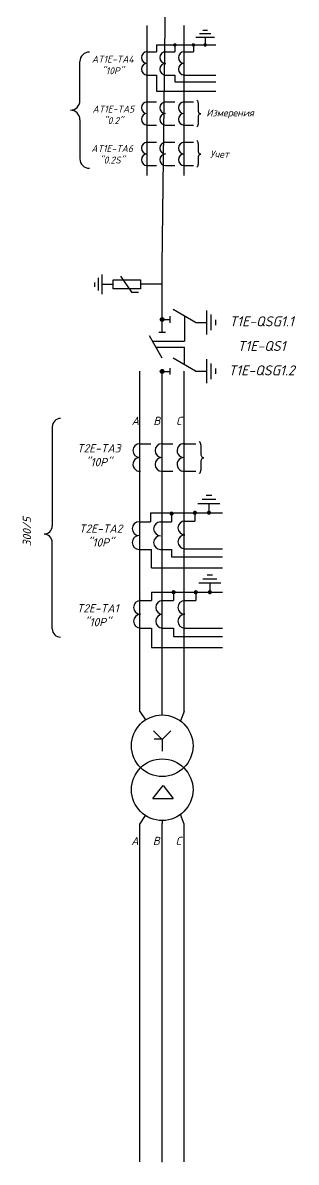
# Model space of a CAD drawing. Header units: inches. Extents: x 273 to 691, y 146 to 522.
# Drawn here: x 382 to 426.9, y 145.9 to 332.4 of the extents above; entities that cross this region are included whole.
import ezdxf
from ezdxf.enums import TextEntityAlignment as Align

# ---------------------------------------------------------------- set-up
doc = ezdxf.new("R2010")
doc.units = ezdxf.units.IN
doc.header["$MEASUREMENT"] = 0
doc.layers.add('RAHMEN025', color=7, linetype='Continuous')
doc.styles.add('ГОСТ 2.0', font='isocpeur.ttf', dxfattribs={"oblique": 15, "height": 2})
doc.styles.add('ГОСТ 3.0', font='isocpeur.ttf', dxfattribs={"oblique": 15, "height": 3})

msp = doc.modelspace()

# ---------------------------------------------------------------- hatches: boundary and pattern name
h = msp.add_hatch(color=0)
edge = h.paths.add_edge_path()
edge.add_arc((404.8747071594075, 289.6167536888584), 0.4113129295898436, -1.272221872585407e-14, 360)
for points in [[(404.8949108469346, 283.5515845116165, 1), (404.8949108469346, 284.1696451111552, 1)], [(404.8949108469346, 275.054224546097, 1), (404.8949108469346, 275.6722851456357, 1)]]:
    msp.add_hatch(color=0).paths.add_polyline_path(points)

# ---------------------------------------------------------------- linework, layer by layer
at = {"color": 0}
for p, q in [((404.8949108469328, 292.6280148754154), (405.4519832730707, 336.5521948399818)), ((411.9321967204828, 330.0495214267702), (411.9321967204828, 328.8175126587811)), ((402.4258373793359, 327.6802737960132), (403.9421573793347, 327.6802737960132)), ((405.4548314479703, 327.6802737960151), (406.9711514479673, 327.6802737960178)), ((408.4911173793312, 327.6802737960196), (410.0074373793354, 327.6802737960205)), ((402.4258373793414, 323.8894737960126), (403.9421573793384, 323.8894737960126)), ((403.942163444613, 323.8894775868201), (403.942163444613, 321.2433730053862)), ((405.4548314479721, 323.8894737960153), (406.9711514479727, 323.8894737960171)), ((406.9711544842535, 323.8894775868201), (406.9711544842535, 322.7654012590136)), ((408.4911188956517, 323.8894775868201), (413.6579777846014, 323.8894775868201)), ((403.942163444613, 321.2433730053862), (413.6579777846068, 321.2433730053862)), ((402.4258077156242, 319.4867559775247), (403.942127715623, 319.486755977522)), ((405.4548017842567, 319.4867559775201), (406.9711217842555, 319.4867559775201)), ((408.4910877156194, 319.4867559775165), (410.00740771562, 319.4867559775156)), ((402.4258077156205, 315.6959559775249), (403.9421277156175, 315.6959559775222)), ((405.454801784253, 315.6959559775204), (406.9711217842519, 315.6959559775195)), ((408.4910877156158, 315.6959559775177), (410.00740771562, 315.6959559775158)), ((402.4258077156242, 312.8686107836937), (403.942127715623, 312.8686107836928)), ((405.4548017842567, 312.868610783691), (406.9711217842555, 312.8686107836892)), ((408.4910877156194, 312.8686107836874), (410.0074077156182, 312.8686107836874)), ((402.4258077156205, 309.077810783694), (403.9421277156175, 309.0778107836931)), ((405.454801784253, 309.0778107836903), (406.9711217842519, 309.0778107836894)), ((408.4910877156158, 309.0778107836876), (410.00740771562, 309.0778107836867)), ((395.0602428779107, 288.0198162742577), (395.0602428779107, 291.2306144555819)), ((404.8949108469328, 281.7439163736194), (404.8949108469328, 292.6280148754154)), ((393.8561935599132, 289.2146198458208), (393.8561935599132, 289.9304673003485)), ((394.458218218911, 288.5817059559863), (394.458218218911, 290.6687247738496)), ((395.0602428779107, 289.6252153649198), (396.8519829344527, 289.6252153649198)), ((396.8519829344527, 290.375252086506), (401.3188625650141, 290.375252086506)), ((396.8519829344527, 288.875178643329), (396.8519829344527, 290.375252086506)), ((398.04333200065, 290.9647592361839), (399.882847316057, 288.3400026971244)), ((401.3188625650141, 290.375252086506), (401.3188625650141, 288.875178643329)), ((404.868030924195, 289.6252153649198), (401.3188625650141, 289.6252153649198)), ((401.3188625650141, 288.875178643329), (396.8519829344527, 288.875178643329)), ((399.882847316057, 288.3400026971244), (401.0090826865467, 288.3400026971244)), ((410.3691618714215, 283.3773622438307), (406.6988337780763, 285.4964271565373)), ((404.8949108469328, 283.8606148113854), (406.1310320460084, 283.8606148113854)), ((406.1310320460084, 284.3903810395618), (406.1310320460084, 283.330848583209)), ((412.1350492986762, 285.3551561623549), (412.1350492986762, 281.3995683253029)), ((412.8767220181267, 284.6629282908721), (412.8767220181267, 282.0917961967875)), ((413.6183947375716, 283.8183113979635), (413.6183947375716, 282.9364130896961)), ((405.4246770751083, 281.7439163736194), (404.3651446187573, 281.7439163736194)), ((410.3691618714215, 283.3773622438307), (412.1350492986762, 283.3773622438307)), ((404.8949108469328, 277.5057865482063), (402.8017354660528, 281.1761146415515)), ((410.3691618714215, 275.3867216355006), (406.6988337780763, 277.5057865482063)), ((412.1350492986762, 277.3645155540275), (412.1350492986762, 273.4089277169755)), ((412.8767220181267, 276.672287682542), (412.8767220181267, 274.1011555884593)), ((404.8949108469328, 275.363254845865), (406.1310320460084, 275.363254845865)), ((404.8949324830605, 219.6122640628211), (404.8949108469328, 275.0542245460953)), ((406.1310320460084, 275.8930210740423), (406.1310320460084, 274.8334886176913)), ((410.3691618714215, 275.3867216355006), (412.1350492986762, 275.3867216355006)), ((413.6183947375716, 275.8276707896362), (413.6183947375716, 274.945772481366)), ((401.2333667714254, 263.528079565223), (403.044014165175, 263.5280795652248)), ((404.8503079289993, 263.5280795652275), (406.6609553227507, 263.5280795652284)), ((408.5850449669295, 263.5280795652266), (410.3956923606791, 263.5280795652284)), ((404.8503079290065, 259.0014610808526), (406.6609553227543, 259.0014610808535)), ((408.585044966935, 259.0014610808517), (410.3956923606827, 259.0014610808526)), ((412.5524795961636, 253.6881793030976), (412.5524795961636, 252.2170297668268)), ((401.1211608712827, 250.7459901438793), (402.9686979277274, 250.7459901438802)), ((404.6240641607081, 250.7249190841399), (406.4347115544559, 250.7249190841417)), ((408.4434647834995, 250.859045579497), (410.2541121772527, 250.8590455794998)), ((408.443466594147, 246.3324316217436), (414.7916809101633, 246.3324316217427)), ((401.1211608712863, 246.2193716595044), (403.1531100282671, 246.2193716595053)), ((404.6240641607117, 246.198300599765), (406.4347115544613, 246.1983005997659)), ((406.4391095863, 246.1923144970875), (406.4391095863019, 244.9901649014469)), ((403.1531100282689, 243.1727012455927), (414.7548259674266, 243.1727012455927)), ((412.6940597795936, 240.6762965029525), (412.6940597795936, 239.2051469666818)), ((401.3424553919311, 237.8471627793465), (403.1531027856825, 237.8471627793475)), ((404.9593965495085, 237.8471627793502), (406.7700439432563, 237.8471627793511)), ((408.5850449669295, 237.8471627793538), (410.3956923606827, 237.8471627793556)), ((401.3424553919365, 233.3205442949716), (403.1531027856861, 233.3205442949725)), ((403.1531100282708, 233.3205488215986), (403.1531100282708, 230.1608184454486)), ((404.9593965495122, 233.3205442949744), (406.7700439432618, 233.3205442949762)), ((406.7700475689042, 233.3205488215986), (406.7700475689042, 231.9782821013019)), ((408.5850467775752, 233.3205488215986), (414.754825967423, 233.3205488215977)), ((403.1531100282708, 230.1608184454486), (414.7548259674284, 230.1608184454486)), ((404.8949324830605, 145.8746784433235), (404.8949108469328, 201.3166389265977))]:
    msp.add_line(p, q, dxfattribs=at)
at = {"color": 0, "ltscale": 2}
for p, q in [((402.4258077156205, 307.4606537127883), (402.4258077156132, 332.0188057638305)), ((401.2333667714397, 219.692767679345), (401.2333667714288, 275.3842460319515)), ((404.8713247448582, 215.1575613072879), (403.5741834725236, 215.1575613072879)), ((401.2333667714397, 145.9551820598473), (401.2333667714289, 201.23613531006))]:
    msp.add_line(p, q, dxfattribs=at)
at = {"color": 0, "ltscale": 0.25}
for p, q in [((408.4910877156085, 307.4606537127883), (408.4910877156158, 332.0188057638305)), ((403.942163444613, 328.8175126587811), (403.942163444613, 327.6802737960205)), ((403.942163444613, 328.8175126587811), (413.6579777846014, 328.8175126587811)), ((406.9711544842535, 328.8175126587811), (406.9711544842535, 327.6802737960205)), ((410.0074373793354, 328.8175126587811), (410.0074373793354, 327.6802737960205)), ((406.9711544842535, 322.7654012590136), (413.6579777846014, 322.7654012590136)), ((408.4759563464254, 219.692767679345), (408.4759563464345, 275.3842460319515)), ((386.8857760556901, 266.3211741909623), (386.8857760556846, 250.0713599464548)), ((402.970438884179, 252.2170297668268), (402.9686979277274, 250.7459901438802)), ((402.970438884179, 252.2170297668268), (414.7916809101633, 252.2170297668268)), ((406.4347151801038, 252.0829032714742), (406.4347151801038, 250.7249190841463)), ((410.2541121772527, 252.2170297668268), (410.2541121772527, 250.8590455794998)), ((386.8857760556901, 233.2283979203208), (386.8857760556846, 247.3553888558286)), ((406.4391095863019, 244.9901649014469), (414.754825967423, 244.9901649014469)), ((403.1531100282708, 239.2051469666818), (403.1531100282708, 237.8471627793556)), ((403.1531100282708, 239.2051469666818), (414.754825967423, 239.2051469666818)), ((406.7700475689042, 239.2051469666818), (406.7700475689042, 237.8471627793556)), ((410.3956923606827, 239.2051469666818), (410.3956923606827, 237.8471627793556)), ((406.7700475689042, 231.9782821013019), (414.754825967423, 231.9782821013019)), ((401.2333667714379, 219.692767679345), (402.1441352727184, 218.2919805324588)), ((408.4759563464254, 219.692767679345), (407.8714682308869, 218.1363234205316)), ((401.2333667714379, 201.2361353100738), (402.1441352727183, 202.63692245696)), ((408.4759563464254, 201.236135310074), (407.8714682308869, 202.7925795688873)), ((408.4759563464254, 145.9551820598473), (408.4759563464254, 201.236135310074))]:
    msp.add_line(p, q, dxfattribs=at)
at = {"color": 0, "lineweight": 25, "ltscale": 0.25}
for p, q in [((412.8798957727827, 330.6181408581505), (410.9844976681811, 330.6181408581505)), ((412.3112763414042, 331.1867602895308), (411.5531170995614, 331.1867602895308)), ((413.4485152041611, 330.0495214267702), (410.4158782368045, 330.0495214267702)), ((413.684133085603, 254.3671713967611), (411.4208261067241, 254.3671713967611)), ((413.0051409919423, 255.0461634904246), (412.0998182003885, 255.0461634904246)), ((414.3631251792675, 253.6881793030976), (410.7418340130633, 253.6881793030976)), ((414.5047053626939, 240.6762965029525), (410.8834141964915, 240.6762965029525)), ((413.8257132690331, 241.355288596617), (411.5624062901541, 241.355288596617)), ((413.147154561332, 242.0006805942299), (412.24183176978, 242.0006805942299))]:
    msp.add_line(p, q, dxfattribs=at)
for p, q in [((391.4081839372279, 319.6943925916866), (391.4081839372279, 326.0943925916862)), ((391.4081839372279, 316.5743925916858), (391.4081839372279, 310.1743925916861)), ((403.1531100282689, 243.1727012455927), (403.1531100282671, 246.2193716595053))]:
    msp.add_line(p, q)
at = {"color": 0, "linetype": 'Continuous'}
for p, q in [((410.7996553015068, 319.311624748493), (410.7996553015068, 318.0390229596504)), ((410.7996553015068, 317.0503983956622), (410.7996553015068, 315.8602582225657)), ((410.7996553015068, 312.693479554663), (410.7996553015068, 311.4208777658204)), ((410.7996553015068, 310.4322532018322), (410.7996553015068, 309.2421130287365)), ((411.2326316410152, 263.3189542464175), (411.2326316410152, 261.7993323247607)), ((411.2326316410152, 260.6188094205041), (411.2326316410152, 259.1976554407289))]:
    msp.add_line(p, q, dxfattribs=at)
at = {"color": 0, "ltscale": 4}
for p, q in [((408.5339978247516, 284.4368947001835), (408.5339978247516, 280.2852239685121)), ((403.309807326777, 280.2852239685121), (408.5339978247516, 280.2852239685121)), ((403.8353783905782, 279.340950594878), (408.5339978247516, 279.340950594878)), ((408.5339978247516, 276.4462540918535), (408.5339978247516, 279.340950594878))]:
    msp.add_line(p, q, dxfattribs=at)
at = {"color": 0, "lineweight": 5, "ltscale": 0.25, "const_width": 0.28430971569}
for points in [[(406.8289996264079, 328.8175126587811, 1), (407.1133093421008, 328.8175126587811, 1)], [(409.8652825214899, 328.8175126587811, 1), (410.1495922371773, 328.8175126587811, 1)], [(412.0743515783265, 328.8175126587811, -1), (411.7900418626373, 328.8175126587793, -1)]]:
    msp.add_lwpolyline(points, format="xyb", close=True, dxfattribs=at)
at = {"color": 0, "ltscale": 0.25, "const_width": 0.3394960468317386}
for points in [[(406.2649671566876, 252.0829032714742, 1), (406.6044632035217, 252.0829032714742, 1)], [(410.0843641538366, 252.2170297668268, 1), (410.4238602006652, 252.2170297668268, 1)], [(412.7222276195815, 252.2170297668268, -1), (412.3827315727474, 252.2170297668259, -1)], [(406.6002995454881, 239.2051469666818, 1), (406.9397955923203, 239.2051469666818, 1)], [(410.2259443372648, 239.2051469666818, 1), (410.5654403840934, 239.2051469666818, 1)], [(412.8638078030097, 239.2051469666818, -1), (412.5243117561775, 239.2051469666818, -1)]]:
    msp.add_lwpolyline(points, format="xyb", close=True, dxfattribs=at)
at = {"color": 0}
for centre in [(404.8949108469346, 283.8606148113854), (404.8949108469346, 275.363254845865)]:
    msp.add_circle(centre, 0.3090302997696442, dxfattribs=at)
at = {"color": 0, "ltscale": 0.25}
for centre, radius, start, end in [((392.9681839372274, 326.0943925916862), 1.56, 90, 180), ((389.8481839372266, 319.6943925916866), 1.56, 270, 0), ((389.8481839372266, 316.5743925916858), 1.56, 0, 90), ((392.9681839372274, 310.1743925916861), 1.56, 180, 270), ((388.2450756984879, 266.3087086814353), 1.3579855453125, 90, 180), ((385.5277905103729, 250.0713599464548), 1.3579855453125, 270, 0), ((385.5277905103729, 247.3553888558286), 1.3579855453125, 0, 90), ((388.2434461215115, 233.2071713752135), 1.3579855453125, 180, 270)]:
    msp.add_arc(centre, radius, start, end, dxfattribs=at)
at = {"color": 0}
for centre, radius, start, end in [((402.4258373793432, 326.7325737960126), 0.9477000000000002, 90, 270), ((405.4548314479775, 326.732573796009), 0.9477000000000002, 90, 270), ((408.4911173793403, 326.7325737960062), 0.9477000000000002, 90, 270), ((402.4258373793414, 324.8371737960132), 0.9477000000000002, 90, 270), ((405.4548314479721, 324.8371737960086), 0.9477000000000002, 90, 270), ((408.4911173793403, 324.8371737960068), 0.9477000000000002, 90, 270), ((402.4258077156242, 318.5390559775241), 0.9477000000000002, 90, 270), ((405.4548017842567, 318.5390559775204), 0.9477000000000002, 90, 270), ((408.4910877156194, 318.5390559775168), 0.9477000000000002, 90, 270), ((402.4258077156205, 316.6436559775246), 0.9477000000000002, 90, 270), ((405.454801784253, 316.6436559775201), 0.9477000000000002, 90, 270), ((408.4910877156194, 316.6436559775174), 0.9477000000000002, 90, 270), ((402.4258077156242, 311.920910783694), 0.9477000000000002, 90, 270), ((405.4548017842567, 311.9209107836904), 0.9477000000000002, 90, 270), ((408.4910877156194, 311.9209107836876), 0.9477000000000002, 90, 270), ((402.4258077156205, 310.0255107836937), 0.9477000000000002, 90, 270), ((405.454801784253, 310.0255107836909), 0.9477000000000002, 90, 270), ((408.4910877156194, 310.0255107836873), 0.9477000000000002, 90, 270), ((401.2333667714364, 262.3964249441302), 1.13165462109375, 90, 270), ((404.8503079290102, 262.3964249441256), 1.13165462109375, 90, 270), ((408.478464426408, 262.3989330240989), 1.134165474240734, 84.60780726322469, 269.8732966946791), ((401.2358748514023, 260.1306076219713), 1.134165474237077, 90.12670330511243, 275.3921927374034), ((404.8503079290065, 260.1331157019382), 1.13165462109375, 90, 270), ((408.4784644264026, 260.130607621964), 1.134165474236665, 90.12670330511243, 275.3921927374558), ((401.1211608712918, 249.6143355227865), 1.13165462109375, 90, 270), ((404.6240641607154, 249.5932644630389), 1.13165462109375, 90, 270), ((408.6127466152837, 249.7257365962001), 1.13165462109375, 90, 270), ((401.1211608712863, 247.3510262805981), 1.13165462109375, 90, 270), ((404.6240641607117, 247.3299552208514), 1.13165462109375, 90, 270), ((408.6127466152837, 247.4624273540126), 1.13165462109375, 90, 270), ((401.342455391942, 236.7155081582519), 1.13165462109375, 90, 270), ((404.9593965495176, 236.7155081582483), 1.13165462109375, 90, 270), ((408.5850449669368, 236.7155081582446), 1.13165462109375, 90, 270), ((401.3424553919365, 234.4521989160654), 1.13165462109375, 90, 270), ((404.9593965495122, 234.4521989160608), 1.13165462109375, 90, 270), ((408.5850449669368, 234.4521989160581), 1.13165462109375, 90, 270)]:
    msp.add_arc(centre, radius, start, end, dxfattribs=at)
at = {"color": 0, "linetype": 'Continuous'}
for centre, radius, start, end in [((410.3580579994391, 319.3957177165511), 0.4152537058555992, 39.33189786084381, 63.10726383276254), ((410.285641969343, 319.3352488953732), 0.5095931866344767, 18.68964854239994, 39.43013816036451), ((410.2190299130739, 319.3105017547394), 0.5806264744306094, 359.8891837630933, 18.89656831784383), ((411.3802806899416, 318.0378999659268), 0.580626474430622, 179.8891837631454, 198.8965683178438), ((411.3802806899416, 317.0515213893858), 0.5806264744306219, 161.1034316821562, 180.1108162368546), ((411.3136686336743, 318.0131528252949), 0.5095931866353047, 198.6896485424942, 219.4301381604896), ((411.3136686336725, 317.0762685300186), 0.5095931866350475, 140.5698618395104, 161.3103514575058), ((411.2412526035782, 317.9526840041179), 0.4152537058564326, 219.3318978608438, 243.1072638328798), ((411.2412526035782, 317.1367373511965), 0.4152537058564398, 116.8927361671202, 140.6681021391549), ((411.2120532839649, 317.8978749118913), 0.3531666780331368, 243.310092434706, 269.786852289762), ((411.2120532839649, 317.1915464434213), 0.3531666780331366, 90.21314771013378, 116.689907565294), ((410.3580579994373, 315.7713528372659), 0.4152537058564326, 296.8927361671202, 320.6681021391562), ((410.285641969343, 315.8318216584429), 0.5095931866344674, 320.5698618395984, 341.3103514576001), ((410.2190299130739, 315.8565687990766), 0.580626474430609, 341.1034316821562, 0.1108162369067125), ((410.3580579994373, 312.777572522721), 0.4152537058555992, 39.33189786084381, 63.10726383276254), ((410.2856419693412, 312.7171037015431), 0.5095931866344767, 18.68964854239994, 39.43013816036451), ((410.2190299130721, 312.6923565609103), 0.5806264744306094, 359.8891837630933, 18.89656831784383), ((411.3802806899416, 311.4197547720968), 0.580626474430622, 179.8891837631454, 198.8965683178438), ((411.3802806899416, 310.4333761955567), 0.5806264744306219, 161.1034316821562, 180.1108162368546), ((411.3136686336725, 311.3950076314649), 0.5095931866353047, 198.6896485424942, 219.4301381604896), ((411.3136686336707, 310.4581233361895), 0.5095931866350475, 140.5698618395104, 161.3103514575058), ((411.2412526035782, 311.334538810287), 0.4152537058564326, 219.3318978608438, 243.1072638328798), ((411.2412526035782, 310.5185921573656), 0.4152537058564398, 116.8927361671202, 140.6681021391549), ((411.2120532839631, 311.2797297180622), 0.3531666780331368, 243.310092434706, 269.786852289762), ((411.2120532839631, 310.5734012495922), 0.3531666780331366, 90.21314771013378, 116.689907565294), ((410.3580579994355, 309.1532076434358), 0.4152537058564326, 296.8927361671202, 320.6681021391562), ((410.2856419693412, 309.2136764646137), 0.5095931866344674, 320.5698618395984, 341.3103514576001), ((410.2190299130721, 309.2384236052466), 0.580626474430609, 341.1034316821562, 0.1108162369067125), ((410.7053174830006, 263.4193701965137), 0.4958571015698992, 39.3318978607663, 63.10726383276256), ((410.6188450390862, 263.34716399105), 0.6085084779284534, 18.68964854237676, 39.43013816042371), ((410.539303157372, 263.3176132724071), 0.6933297804355502, 359.8891837631194, 18.89656831782162), ((411.9259601246566, 261.7979913507848), 0.6933297804355653, 179.8891837631193, 198.8965683178216), ((411.8464182429441, 261.7684406321446), 0.6085084779294421, 198.6896485424705, 219.4301381605138), ((411.7599457990298, 261.6962344266809), 0.4958571015708942, 219.3318978607663, 243.1072638328798), ((411.7250787050405, 261.630786539698), 0.4217185852195079, 243.3100924346476, 269.7868522898141), ((411.7250787050405, 260.7873552055685), 0.4217185852195077, 90.21314771013378, 116.6899075653524), ((411.9259601246566, 260.6201503944799), 0.693329780435565, 161.1034316821783, 180.1108162368807), ((411.8464182429423, 260.6497011131201), 0.6085084779291349, 140.5698618394861, 161.3103514575059), ((411.7599457990298, 260.7219073185839), 0.4958571015709028, 116.8927361671201, 140.6681021392337), ((410.7053174830006, 259.0914929524775), 0.4958571015708942, 296.8927361671201, 320.6681021392337), ((410.6188450390862, 259.1636991579404), 0.6085084779284422, 320.5698618395763, 341.3103514576233), ((410.539303157372, 259.1932498765814), 0.6933297804355498, 341.1034316821783, 0.1108162368806598)]:
    msp.add_arc(centre, radius, start, end, dxfattribs=at)
at = {"layer": 'RAHMEN025'}
for p, q in [((404.8949324830605, 219.1076199058122), (404.8949324830605, 219.6122640628211)), ((404.8798108419792, 215.0657610735163), (403.4503639039663, 216.4941057861667)), ((404.8798108419792, 215.0657610735163), (406.3092577799921, 216.4941057861667)), ((404.8798108419792, 215.0657610735163), (404.8798108419792, 213.161301714749)), ((403.3626295646477, 205.4196624230028), (405.0303180682845, 207.5673617966751)), ((405.0303180682845, 207.5673617966751), (406.6980065719213, 205.4196624230028)), ((403.3626295646477, 205.4196624230028), (406.6980065719213, 205.4196624230028)), ((404.8949324830605, 201.8212830836066), (404.8949324830605, 201.3166389265977))]:
    msp.add_line(p, q, dxfattribs=at)
for centre in [(404.8949324830605, 214.0611783357196), (404.8949324830605, 206.8677246536992)]:
    msp.add_circle(centre, 5.046441570092566, dxfattribs=at)

# ---------------------------------------------------------------- texts
at = {"color": 0, "style": 'ГОСТ 3.0', "oblique": 15}
for s, p in [('A', (400.4877375252098, 267.2572820549672)), ('B', (404.0144984127317, 267.2572820549672)), ('C', (407.6309234713706, 267.2572820549672)), ('A', (400.4052142792011, 198.4755184541092)), ('B', (403.9319751667213, 198.4755184541092)), ('C', (407.548400225362, 198.4755184541092))]:
    msp.add_text(s, height=1.3579855453125, dxfattribs=at).set_placement(p, align=Align.MIDDLE_CENTER)
msp.add_text('300/5', height=1.3579855453125, rotation=90, dxfattribs=at).set_placement((382.7302681089557, 249.1054500911037), align=Align.MIDDLE_CENTER)
at = {"color": 0, "ltscale": 2, "attachment_point": 5, "style": 'ГОСТ 3.0'}
for s, insert, char_height, width in [('AT1E-TA4\\P"10P"', (396.7899865503982, 325.5335880939709), 1.13724, 12.652704792), ('AT1E-TA5\\P"0.2"', (396.8909055339823, 317.3654046584214), 1.13724, 12.652704792), ('AT1E-TA6\\P"0.2S"', (396.6890733464966, 310.9115315411681), 1.13724, 12.652704792), ('T2E-TA3\\P"10P"', (394.4943424395977, 261.634579757973), 1.3579855453125, 15.10867558003781), ('T2E-TA2\\P"10P"', (394.8102793393653, 248.4831304750547), 1.3579855453125, 15.10867558003781), ('T2E-TA1\\P"10P"', (394.3276390015843, 235.4391451419629), 1.3579855453125, 15.10867558003781)]:
    msp.add_mtext(s, dxfattribs=dict(at, insert=insert, char_height=char_height, width=width))
at = {"color": 0, "char_height": 1.1664, "attachment_point": 5, "style": 'ГОСТ 2.0'}
for s, insert in [('Измерения', (416.0165540238099, 317.5389252345057)), ('Учет', (414.2877360166672, 310.9207800406765))]:
    msp.add_mtext(s, dxfattribs=dict(at, insert=insert))
at = {"color": 0, "ltscale": 5, "char_height": 1.627884826063361, "width": 19.43747300799592, "attachment_point": 5, "style": 'ГОСТ 2.0'}
for s, insert in [('T1E-QSG1.1', (421.1730106856389, 283.5594079471034)), ('T1E-QS1', (421.1730106856389, 279.5213020236938)), ('T1E-QSG1.2', (421.1730106856389, 275.5312841781656))]:
    msp.add_mtext(s, dxfattribs=dict(at, insert=insert))

doc.saveas('drawing.dxf')
